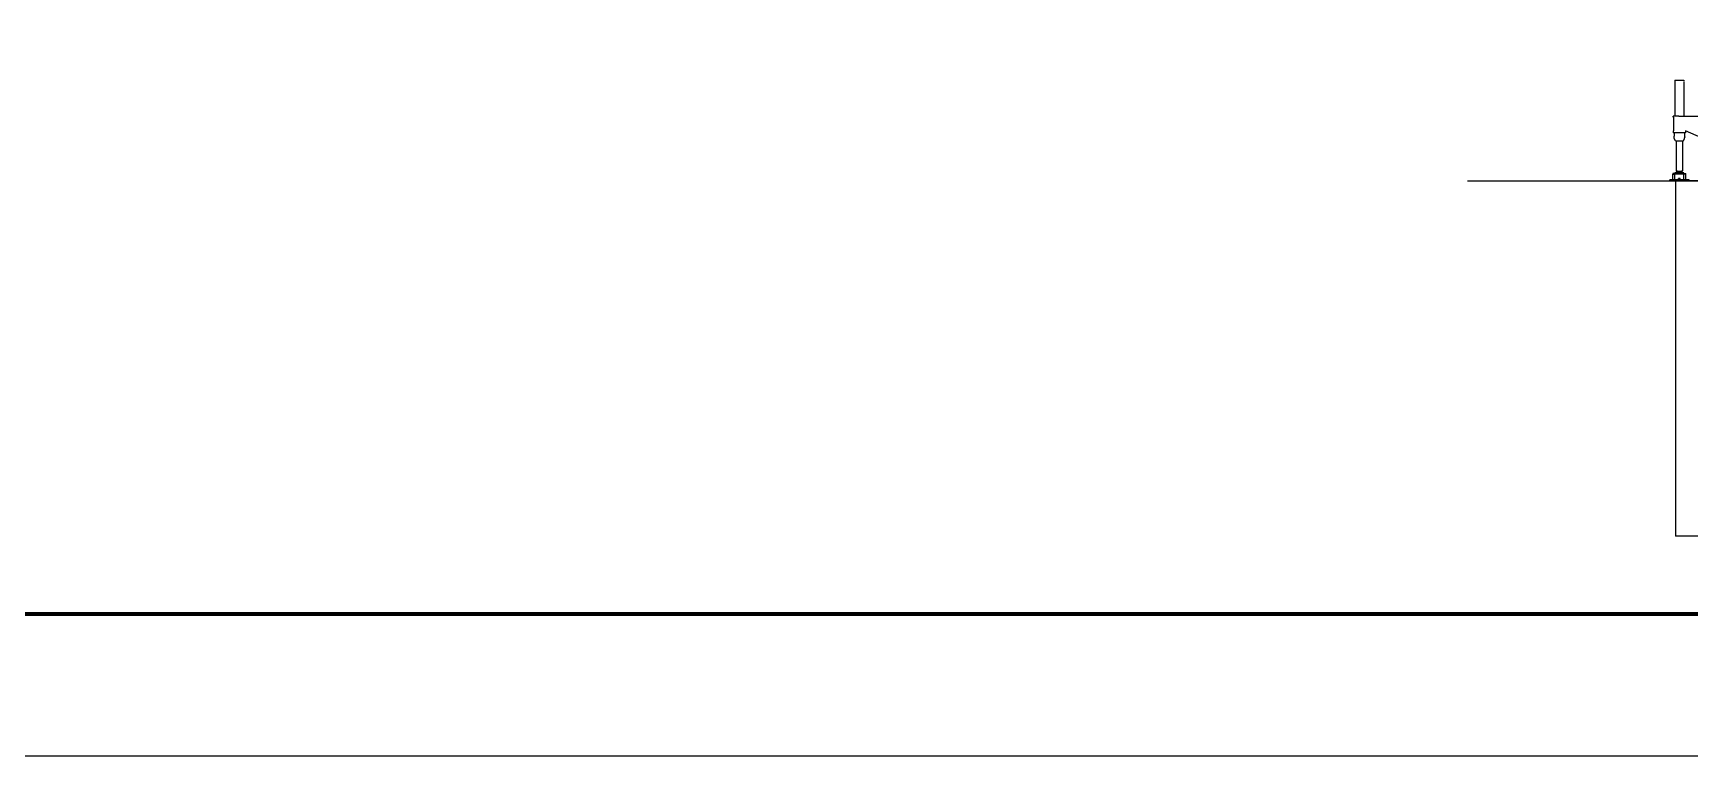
# Model space of a CAD drawing. Header units: millimetres. Extents: x -2078669 to -1085629, y -5987148 to 310365.
# Drawn here: x -1770621 to -1642424, y -1596452 to -1540522 of the extents above; entities that cross this region are included whole.
import ezdxf

# ---------------------------------------------------------------- set-up
doc = ezdxf.new("R2010")
doc.units = ezdxf.units.MM
doc.header["$LTSCALE"] = 500
doc.header["$PDSIZE"] = 300
doc.layers.get('Defpoints').update_dxf_attribs({"color": 153})
for name, color, linetype, lineweight in [('D-BYP-STR2', 6, 'Continuous', 25), ('D-BYP-STR8', 5, 'Continuous', 25), ('D-BYP-STRA', 1, 'Continuous', 25), ('D-BYP-STRB', 5, 'Continuous', 25), ('D-TTL', 2, 'Continuous', 140), ('◆ワイプアウト', 4, 'Continuous', 13)]:
    doc.layers.add(name, color=color, linetype=linetype, lineweight=lineweight)

# ---------------------------------------------------------------- blocks, each defined once
blk = doc.blocks.new('A$Cbc34e4a9')
at = {"layer": 'D-BYP-STRB'}
for p, q in [((80, 1556), (117, 1556)), ((80, 1556), (80, 999)), ((117, 1556), (220, 1556)), ((220, 1537), (220, 999)), ((141, 999), (55, 999)), ((55, 776), (55, 754)), ((55, 776), (55, 754)), ((62, 776), (62, 984)), ((141, 999), (1295, 999)), ((245, 776), (245, 754)), ((610, 612), (245, 776)), ((245, 776), (245, 754)), ((75, 745), (55, 745)), ((66, 745), (66, 692)), ((225, 745), (75, 745)), ((94, 617), (206, 617)), ((100, 617), (100, 154)), ((200, 617), (200, 154)), ((245, 745), (225, 745)), ((234, 692), (234, 745)), ((22, 16), (1, 16)), ((1, 16), (22, 16)), ((22, 0), (1, 0)), ((1, 0), (22, 0)), ((1, 0), (22, 0)), ((47, 16), (22, 16)), ((47, 16), (22, 16)), ((47, 0), (22, 0)), ((47, 0), (22, 0)), ((47, 16), (253, 16)), ((47, 16), (253, 16)), ((47, 0), (253, 0)), ((47, 0), (253, 0)), ((80, 112), (50, 112)), ((50, 16), (50, 103)), ((50, 103), (80, 103)), ((50, 16), (50, 103)), ((70, 16), (50, 16)), ((70, 16), (50, 16)), ((80, 16), (80, 104)), ((80, 16), (80, 104)), ((80, 26), (80, 103)), ((80, 26), (80, 103)), ((80, 16), (80, 56)), ((80, 26), (80, 56)), ((138, 16), (80, 16)), ((138, 16), (80, 16)), ((220, 124), (84, 124)), ((220, 104), (84, 104)), ((103, 151), (191, 151)), ((162, 35), (138, 35)), ((162, 35), (138, 35)), ((162, 16), (138, 16)), ((162, 16), (138, 16)), ((184, 16), (162, 16)), ((184, 16), (162, 16)), ((220, 16), (184, 16)), ((220, 16), (184, 16)), ((216, 124), (191, 124)), ((220, 112), (250, 112)), ((220, 26), (220, 103)), ((250, 103), (220, 103)), ((220, 26), (220, 56)), ((250, 16), (230, 16)), ((250, 16), (230, 16)), ((250, 16), (250, 103)), ((250, 16), (250, 103)), ((278, 16), (253, 16)), ((278, 16), (253, 16)), ((278, 0), (253, 0)), ((278, 0), (253, 0)), ((278, 16), (299, 16)), ((299, 16), (278, 16)), ((278, 0), (299, 0)), ((299, 0), (278, 0))]:
    blk.add_line(p, q, dxfattribs=at)
at = {"layer": 'D-BYP-STRB', "ltscale": 0.225}
for p, q in [((220, 1556), (220, 1547)), ((55, 754), (55, 745)), ((245, 754), (245, 745))]:
    blk.add_line(p, q, dxfattribs=at)
at = {"layer": 'D-BYP-STRB', "ltscale": 0.4}
for p, q in [((55, 984), (55, 999)), ((0, 0), (0, 16)), ((0, 0), (0, 16)), ((0, 0), (0, 16)), ((300, 0), (300, 16)), ((300, 0), (300, 16))]:
    blk.add_line(p, q, dxfattribs=at)
at = {"layer": 'D-BYP-STRB', "ltscale": 0.175}
blk.add_line((55, 984), (62, 984), dxfattribs=at)
at = {"layer": 'D-BYP-STRB', "ltscale": 0.172931}
blk.add_line((55, 776), (62, 776), dxfattribs=at)
at = {"layer": 'D-BYP-STRB', "ltscale": 0.01438}
blk.add_line((66, 692), (67, 692), dxfattribs=at)
at = {"layer": 'D-BYP-STRB', "ltscale": 0.00661}
for p, q in [((67, 692), (67, 692)), ((233, 692), (234, 692))]:
    blk.add_line(p, q, dxfattribs=at)
at = {"layer": 'D-BYP-STRB', "ltscale": 0.324512}
for p, q in [((67, 679), (67, 692)), ((233, 679), (233, 692))]:
    blk.add_line(p, q, dxfattribs=at)
at = {"layer": 'D-BYP-STRB', "ltscale": 0.014374}
blk.add_line((234, 692), (234, 692), dxfattribs=at)
at = {"layer": 'D-BYP-STRB', "ltscale": 0.031982}
for p, q in [((1, 16), (0, 16)), ((1, 16), (0, 16)), ((1, 0), (0, 0)), ((1, 0), (0, 0)), ((1, 0), (0, 0)), ((300, 16), (299, 16)), ((300, 16), (299, 16)), ((300, 0), (299, 0)), ((300, 0), (299, 0))]:
    blk.add_line(p, q, dxfattribs=at)
at = {"layer": 'D-BYP-STRB', "ltscale": 0.079956}
for p, q in [((50, 112), (50, 108)), ((50, 112), (50, 108)), ((80, 108), (80, 112)), ((220, 112), (220, 108)), ((250, 108), (250, 112)), ((250, 108), (250, 112))]:
    blk.add_line(p, q, dxfattribs=at)
at = {"layer": 'D-BYP-STRB', "ltscale": 0.42099}
for p, q in [((67, 112), (50, 112)), ((50, 103), (67, 103)), ((233, 112), (250, 112)), ((250, 103), (233, 103))]:
    blk.add_line(p, q, dxfattribs=at)
at = {"layer": 'D-BYP-STRB', "ltscale": 0.137683}
for p, q in [((50, 108), (50, 103)), ((50, 108), (50, 103)), ((80, 103), (80, 108)), ((220, 103), (220, 108)), ((250, 103), (250, 108)), ((250, 103), (250, 108))]:
    blk.add_line(p, q, dxfattribs=at)
at = {"layer": 'D-BYP-STRB', "ltscale": 0.353553}
for p, q in [((80, 26), (70, 16)), ((80, 26), (70, 16)), ((220, 26), (230, 16)), ((220, 26), (230, 16))]:
    blk.add_line(p, q, dxfattribs=at)
at = {"layer": 'D-BYP-STRB', "ltscale": 0.101306}
for p, q in [((84, 124), (80, 124)), ((84, 104), (80, 104))]:
    blk.add_line(p, q, dxfattribs=at)
at = {"layer": 'D-BYP-STRB', "ltscale": 0.4875}
for p, q in [((80, 104), (80, 124)), ((84, 124), (84, 104)), ((84, 124), (84, 104))]:
    blk.add_line(p, q, dxfattribs=at)
at = {"layer": 'D-BYP-STRB', "ltscale": 0.003539}
for p, q in [((80, 104), (80, 104)), ((80, 104), (80, 104)), ((80, 104), (80, 104)), ((220, 104), (220, 104))]:
    blk.add_line(p, q, dxfattribs=at)
at = {"layer": 'D-BYP-STRB', "ltscale": 0.189996}
for p, q in [((90, 124), (83, 124)), ((101, 124), (93, 124)), ((178, 124), (171, 124)), ((217, 124), (210, 124))]:
    blk.add_line(p, q, dxfattribs=at)
at = {"layer": 'D-BYP-STRB', "ltscale": 0.229968}
blk.add_line((93, 124), (84, 124), dxfattribs=at)
at = {"layer": 'D-BYP-STRB', "ltscale": 0.008551}
blk.add_line((84, 104), (84, 104), dxfattribs=at)
at = {"layer": 'D-BYP-STRB', "ltscale": 0.10556}
blk.add_line((94, 124), (90, 124), dxfattribs=at)
at = {"layer": 'D-BYP-STRB', "ltscale": 0.190002}
for p, q in [((108, 124), (101, 124)), ((171, 124), (163, 124)), ((210, 124), (202, 124))]:
    blk.add_line(p, q, dxfattribs=at)
at = {"layer": 'D-BYP-STRB', "ltscale": 0.045105}
blk.add_line((110, 124), (108, 124), dxfattribs=at)
at = {"layer": 'D-BYP-STRB', "ltscale": 0.00697}
blk.add_line((109, 124), (109, 124), dxfattribs=at)
at = {"layer": 'D-BYP-STRB', "ltscale": 0.157324}
for p, q in [((120, 146), (120, 140)), ((180, 146), (180, 140))]:
    blk.add_line(p, q, dxfattribs=at)
at = {"layer": 'D-BYP-STRB', "ltscale": 0.475}
for p, q in [((138, 16), (138, 35)), ((138, 16), (138, 35)), ((162, 16), (162, 35)), ((162, 16), (162, 35))]:
    blk.add_line(p, q, dxfattribs=at)
at = {"layer": 'D-BYP-STRB', "ltscale": 0.143842}
blk.add_line((191, 151), (197, 151), dxfattribs=at)
at = {"layer": 'D-BYP-STRB', "ltscale": 0.3}
blk.add_line((220, 112), (220, 124), dxfattribs=at)
at = {"layer": 'D-BYP-STRB', "ltscale": 0.25}
blk.add_line((220, 16), (220, 26), dxfattribs=at)
blk.add_line((220, 16), (220, 26), dxfattribs=at)
at = {"layer": 'D-BYP-STRB'}
for points in [[(67, 676), (67, 676), (67, 676), (67, 676), (67, 676), (67, 676), (67, 677), (67, 677), (67, 677), (67, 677), (67, 677), (67, 677), (67, 677), (67, 678), (67, 678), (67, 678), (67, 678), (67, 678), (67, 678), (67, 679), (67, 679), (67, 679), (67, 679)], [(88, 620), (88, 621), (87, 622), (87, 623), (86, 624), (86, 625), (86, 625), (85, 626), (85, 627), (84, 628), (84, 628), (83, 629), (83, 630), (83, 631), (82, 631), (82, 632), (82, 633), (81, 633), (81, 634), (80, 635), (80, 636), (80, 636), (79, 637), (79, 638), (79, 639), (78, 640), (78, 640), (77, 641), (77, 642), (77, 643), (76, 644), (76, 645), (76, 645), (75, 646), (75, 647), (75, 648), (74, 649), (74, 650), (74, 651), (73, 651), (73, 652), (73, 653), (72, 654), (72, 655), (72, 656), (72, 656), (71, 657), (71, 658), (71, 659), (71, 660), (70, 661), (70, 661), (70, 662), (70, 663), (69, 664), (69, 665), (69, 666), (69, 667), (69, 667), (68, 668), (68, 669), (68, 670), (68, 671), (68, 672), (68, 672), (67, 673), (67, 674), (67, 675), (67, 676)], [(88, 620), (89, 620), (89, 620), (89, 620), (89, 620), (89, 620), (89, 620), (89, 619), (89, 619), (89, 619), (90, 619), (90, 619), (90, 619), (90, 619), (90, 618), (90, 618), (90, 618), (91, 618), (91, 618), (91, 618), (91, 618), (91, 618), (91, 618), (92, 618), (92, 618), (92, 617), (92, 617), (92, 617), (92, 617), (92, 617), (93, 617), (93, 617), (93, 617), (93, 617), (93, 617), (94, 617), (94, 617), (94, 617), (94, 617)], [(206, 617), (206, 617), (206, 617), (207, 617), (207, 617), (207, 617), (207, 617), (207, 617), (208, 617), (208, 617), (208, 617), (208, 617), (208, 617), (208, 617), (209, 618), (209, 618), (209, 618), (209, 618), (209, 618), (209, 618), (209, 618), (210, 618), (210, 618), (210, 618), (210, 618), (210, 619), (210, 619), (210, 619), (211, 619), (211, 619), (211, 619), (211, 619), (211, 620), (211, 620), (211, 620), (211, 620), (212, 620), (212, 620), (212, 620)], [(212, 620), (212, 621), (213, 622), (213, 623), (214, 624), (214, 625), (215, 625), (215, 626), (216, 627), (216, 628), (216, 628), (217, 629), (217, 630), (217, 631), (218, 631), (218, 632), (219, 633), (219, 633), (219, 634), (220, 635), (220, 636), (220, 636), (221, 637), (221, 638), (222, 639), (222, 640), (222, 640), (223, 641), (223, 642), (224, 643), (224, 644), (224, 645), (225, 645), (225, 646), (225, 647), (226, 648), (226, 649), (226, 650), (227, 651), (227, 651), (227, 652), (227, 653), (228, 654), (228, 655), (228, 656), (229, 656), (229, 657), (229, 658), (229, 659), (230, 660), (230, 661), (230, 661), (230, 662), (231, 663), (231, 664), (231, 665), (231, 666), (231, 667), (232, 667), (232, 668), (232, 669), (232, 670), (232, 671), (232, 672), (233, 672), (233, 673), (233, 674), (233, 675), (233, 676)], [(233, 679), (233, 679), (233, 679), (233, 679), (233, 678), (233, 678), (233, 678), (233, 678), (233, 678), (233, 678), (233, 677), (233, 677), (233, 677), (233, 677), (233, 677), (233, 677), (233, 677), (233, 676), (233, 676), (233, 676), (233, 676), (233, 676), (233, 676)]]:
    blk.add_lwpolyline(points, dxfattribs=at)
for centre, radius, start, end in [((103, 154), 3, 180, 270), ((150, 104), 45, 134.427, 154.3208), ((115, 146), 5, 0, 90), ((115, 140), 5, 314.427, 0), ((185, 146), 5, 90.0972, 180.0001), ((185, 140), 5, 180, 225.573), ((150, 104), 45, 25.6793, 45.573), ((197, 154), 3, 270, 0)]:
    blk.add_arc(centre, radius, start, end, dxfattribs=at)
blk.add_point((150, 0), dxfattribs=at)
blk.add_point((150, 0), dxfattribs=at)

msp = doc.modelspace()

# ---------------------------------------------------------------- linework, layer by layer
at = {"layer": 'D-TTL'}
msp.add_line((-1777887.6, -1585452.3), (-1377887.6, -1585452.3), dxfattribs=at)

# ---------------------------------------------------------------- wipeouts: each hides what was drawn before it
msp.add_wipeout([(-1650238.2, -1497587.3), (-1438401.3, -1497587.3), (-1437818.5, -1582057.4), (-1649655.4, -1582057.4)]).dxf.layer = '◆ワイプアウト'

# ---------------------------------------------------------------- next in the draw order: linework, layer by layer
at = {"layer": 'D-BYP-STR2'}
msp.add_line((-1659623.5, -1551952.3), (-1555430.4, -1551952.3), dxfattribs=at)
at = {"layer": 'D-BYP-STRA'}
for p, q in [((-1619526.9, -1551952.3), (-1643526.9, -1551952.3)), ((-1643526.9, -1551952.3), (-1643526.9, -1579452.3)), ((-1616526.9, -1579452.3), (-1643526.9, -1579452.3))]:
    msp.add_line(p, q, dxfattribs=at)
at = {"layer": 'Defpoints', "color": 1}
msp.add_lwpolyline([(-1788137.6, -1596452.3), (-1367637.6, -1596452.3), (-1367637.6, -1299452.3), (-1788137.6, -1299452.3)], close=True, dxfattribs=at)

# ---------------------------------------------------------------- next in the draw order: block references
at = {"layer": 'D-BYP-STR8', "xscale": 5, "yscale": 5, "zscale": 5}
msp.add_blockref('A$Cbc34e4a9', (-1643981.8, -1551952.3), dxfattribs=at)

doc.saveas('drawing.dxf')
